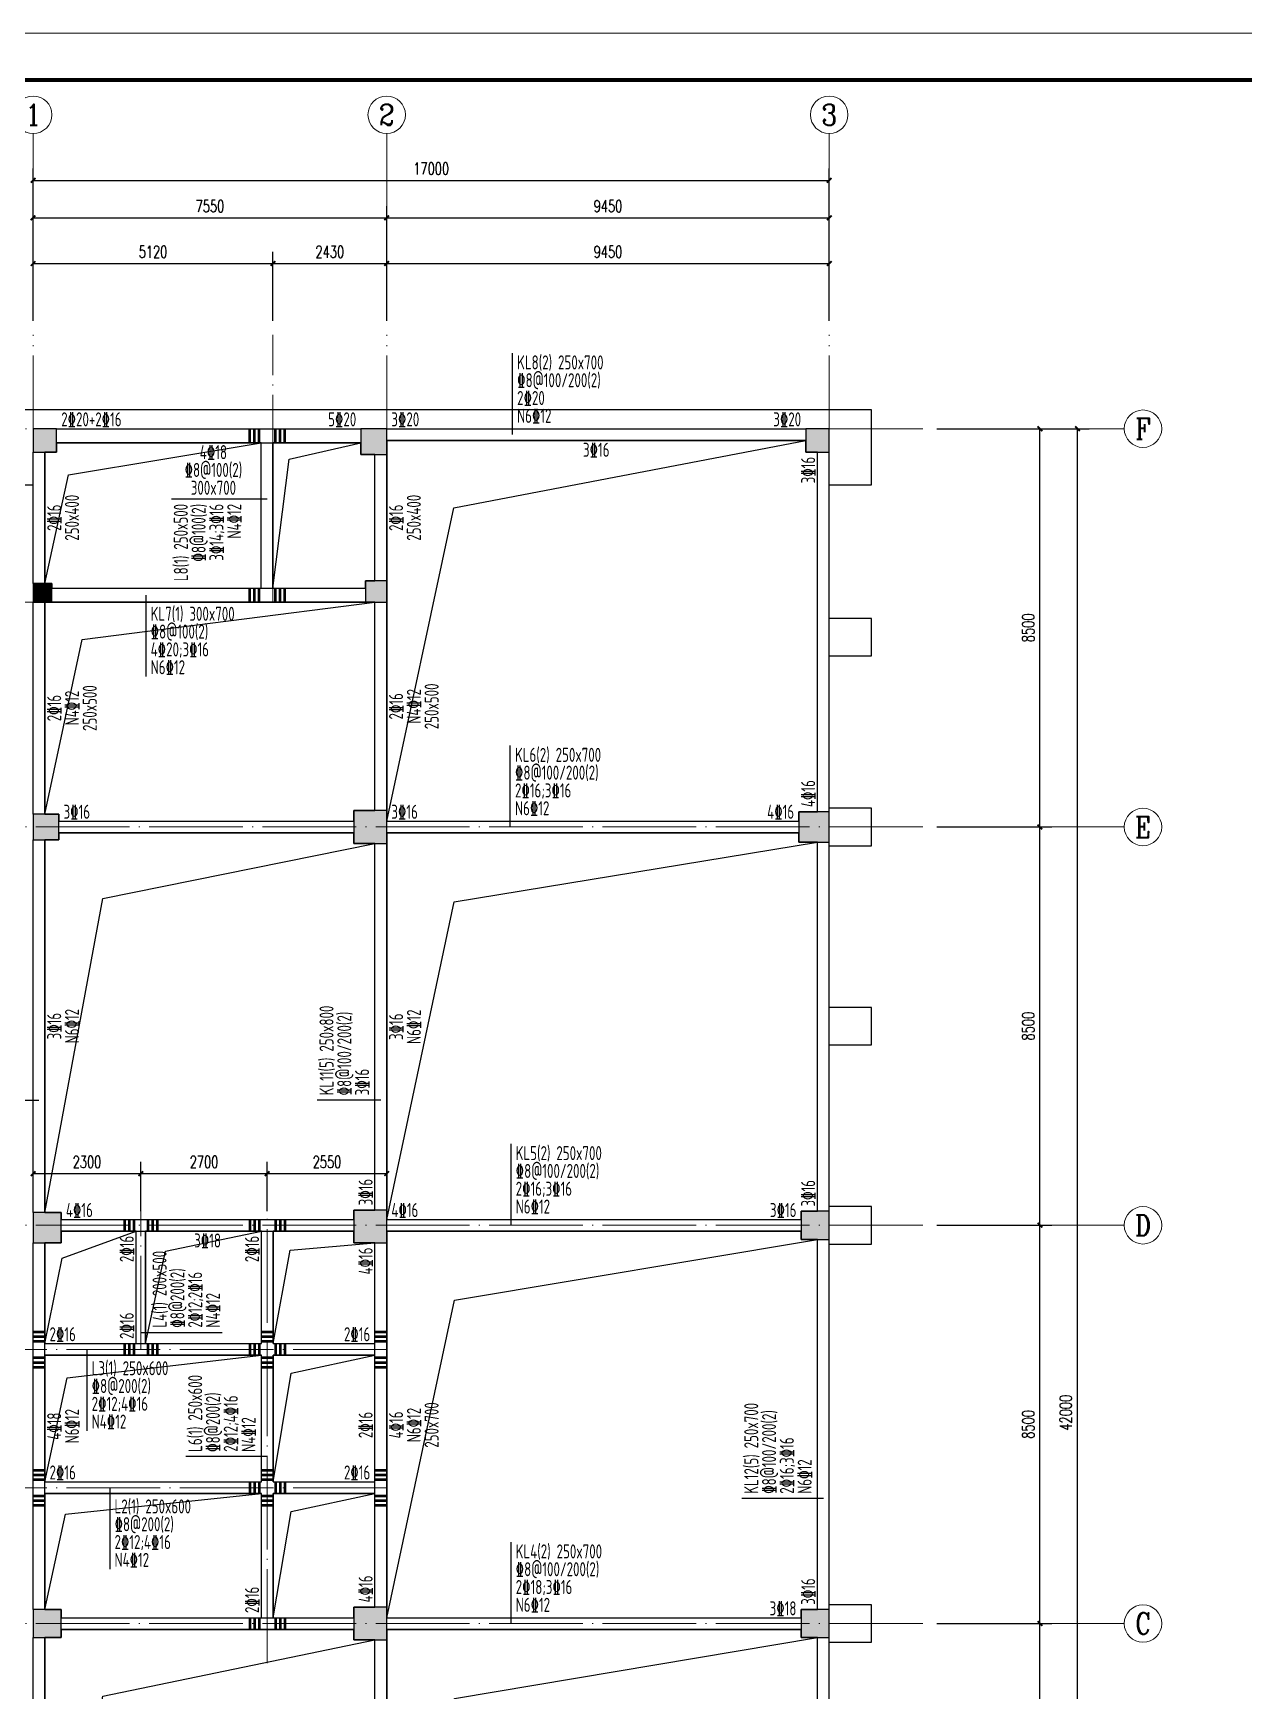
# Model space of a CAD drawing. Extents: x 3968514 to 5230306, y -516551 to -228246.
# Drawn here: x 4589188 to 4615042, y -401944 to -366566 of the extents above; entities that cross this region are included whole.
import ezdxf
from ezdxf.enums import TextEntityAlignment as Align

# ---------------------------------------------------------------- set-up
doc = ezdxf.new("R2010")
doc.units = 0
doc.header["$LTSCALE"] = 1000
doc.header["$MEASUREMENT"] = 0
doc.linetypes.add('DOTE', pattern=[2.42, 2, -0.2, 0.02, -0.2])
for name, color, linetype, lineweight in [('AXIS', 3, 'Continuous', 15), ('AXIS_TEXT', 7, 'Continuous', 15), ('BEAM', 4, 'Continuous', 25), ('BEAM-JZ-H', 2, 'Continuous', 25), ('BEAM-JZ-NUM-H', 6, 'Continuous', 25), ('BEAM-JZ-NUM-V', 6, 'Continuous', 25), ('BEAM-JZ-V', 2, 'Continuous', 25), ('BEAM-REINGJ', 1, 'Continuous', 50), ('BEAM-YW-H', 7, 'Continuous', 25), ('BEAM-YW-V', 7, 'Continuous', 25), ('COLU-HATCH', 251, 'Continuous', 25), ('DOTE', 1, 'DOTE', 9), ('FRAME', 3, 'Continuous', 18), ('HOLE', 7, 'Continuous', 25), ('PUB_DIM', 3, 'Continuous', 15)]:
    doc.layers.add(name, color=color, linetype=linetype, lineweight=lineweight)
doc.layers.add('COLU', color=7, linetype='Continuous')
doc.styles.add('_TCH_AXIS', font='COMPLEX', dxfattribs={"bigfont": 'GBCBIG'})
doc.styles.add('_TCH_DIM_T3', font='SIMPLEX.shx', dxfattribs={"width": 0.7, "bigfont": 'GBCBIG.shx'})
doc.styles.add('COMPLEX', font='COMPLEX')
doc.styles.add('FromPkpm', font='Tssdeng.shx', dxfattribs={"width": 0.7, "bigfont": 'hztxt.shx'})
doc.dimstyles.new('_TCH_ARCH&&100', dxfattribs={"dimtxt": 255, "dimasz": 100, "dimexe": 250, "dimexo": 300, "dimgap": 122.5, "dimtad": 1, "dimdec": 0, "dimzin": 0, "dimdsep": 46, "dimtxsty": '_TCH_DIM_T3', "dimblk": 'ARCHTICK', "dimcen": 0.09, "dimclrt": 7, "dimazin": 2, "dimtfac": 1, "dimtdec": 0, "dimtix": 1, "dimtmove": 2, "dimatfit": 3, "dimfxl": 150, "dimtolj": 1, "dimtzin": 0, "dimarcsym": 0})

# ---------------------------------------------------------------- blocks, each defined once
blk = doc.blocks.new('dgdtsgdgts')
at = {"layer": 'COLU-HATCH', "transparency": 33554687}
for points in [[(4589688, -375508), (4589688, -375008), (4589188, -375008), (4589188, -375508)], [(4596738, -375558), (4596738, -375008), (4596188, -375008), (4596188, -375558)], [(4606188, -375508), (4606188, -375008), (4605688, -375008), (4605688, -375508)], [(4589588, -378708), (4589588, -378308), (4589188, -378308), (4589188, -378708)], [(4596738, -378708), (4596738, -378258), (4596288, -378258), (4596288, -378708)], [(4589738, -383783), (4589738, -383233), (4589188, -383233), (4589188, -383783)], [(4596738, -383858), (4596738, -383158), (4596038, -383158), (4596038, -383858)], [(4606188, -383833), (4606188, -383183), (4605538, -383183), (4605538, -383833)], [(4589788, -392383), (4589788, -391733), (4589188, -391733), (4589188, -392383)], [(4596738, -392383), (4596738, -391683), (4596038, -391683), (4596038, -392383)], [(4606188, -392308), (4606188, -391708), (4605588, -391708), (4605588, -392308)], [(4589788, -400808), (4589788, -400208), (4589188, -400208), (4589188, -400808)], [(4596738, -400858), (4596738, -400158), (4596038, -400158), (4596038, -400858)], [(4606188, -400808), (4606188, -400208), (4605588, -400208), (4605588, -400808)]]:
    blk.add_hatch(color=256, dxfattribs=at).paths.add_polyline_path(points, flags=0)
at = {"elevation": 0}
for points in [[(4606188, -376208), (4607088, -376208), (4607088, -374608), (4588288, -374608), (4588288, -376208), (4589188, -376208)], [(4606188, -379858), (4607088, -379858), (4607088, -379058), (4606188, -379058)], [(4606188, -383908), (4607088, -383908), (4607088, -383108), (4606188, -383108)], [(4606188, -388158), (4607088, -388158), (4607088, -387358), (4606188, -387358)], [(4606188, -392408), (4607088, -392408), (4607088, -391608), (4606188, -391608)], [(4606188, -400908), (4607088, -400908), (4607088, -400108), (4606188, -400108)]]:
    blk.add_lwpolyline(points, dxfattribs=at)
at = {"layer": 'BEAM'}
for p, q in [((4589688, -375008, 0), (4596188, -375008, 0)), ((4589688, -375308, 0), (4596188, -375308, 0)), ((4594058, -378408, 0), (4594058, -375308, 0)), ((4594308, -378408, 0), (4594308, -375308, 0)), ((4596738, -375008, 0), (4605688, -375008, 0)), ((4596738, -375258, 0), (4605688, -375258, 0)), ((4589188, -378308, 0), (4589188, -375508, 0)), ((4589438, -378308, 0), (4589438, -375508, 0)), ((4596488, -378258, 0), (4596488, -375558, 0)), ((4596738, -378258, 0), (4596738, -375558, 0)), ((4605938, -383183, 0), (4605938, -375508, 0)), ((4606188, -383183, 0), (4606188, -375508, 0)), ((4589588, -378408, 0), (4596288, -378408, 0)), ((4589188, -383233, 0), (4589188, -378708, 0)), ((4589438, -383233, 0), (4589438, -378708, 0)), ((4589588, -378708, 0), (4596288, -378708, 0)), ((4596488, -383158, 0), (4596488, -378708, 0)), ((4596738, -383158, 0), (4596738, -378708, 0)), ((4589738, -383383, 0), (4596038, -383383, 0)), ((4596738, -383383, 0), (4605538, -383383, 0)), ((4589188, -391733, 0), (4589188, -383783, 0)), ((4589438, -391733, 0), (4589438, -383783, 0)), ((4589738, -383633, 0), (4596038, -383633, 0)), ((4596738, -383633, 0), (4605538, -383633, 0)), ((4605938, -391708, 0), (4605938, -383833, 0)), ((4606188, -391708, 0), (4606188, -383833, 0)), ((4596488, -391683, 0), (4596488, -383858, 0)), ((4596738, -391683, 0), (4596738, -383858, 0)), ((4589788, -391883, 0), (4596038, -391883, 0)), ((4596738, -391883, 0), (4605588, -391883, 0)), ((4589788, -392133, 0), (4596038, -392133, 0)), ((4591388, -394533, 0), (4591388, -392133, 0)), ((4591588, -394533, 0), (4591588, -392133, 0)), ((4594063, -394533, 0), (4594063, -392133, 0)), ((4594313, -394533, 0), (4594313, -392133, 0)), ((4596738, -392133, 0), (4605588, -392133, 0)), ((4605938, -400208, 0), (4605938, -392308, 0)), ((4606188, -400208, 0), (4606188, -392308, 0)), ((4589188, -400208, 0), (4589188, -392383, 0)), ((4589438, -400208, 0), (4589438, -392383, 0)), ((4596488, -400158, 0), (4596488, -392383, 0)), ((4596738, -400158, 0), (4596738, -392383, 0)), ((4589438, -394533, 0), (4594063, -394533, 0)), ((4589438, -394783, 0), (4594063, -394783, 0)), ((4594063, -397483, 0), (4594063, -394783, 0)), ((4594313, -394533, 0), (4596488, -394533, 0)), ((4594313, -397483, 0), (4594313, -394783, 0)), ((4594313, -394783, 0), (4596488, -394783, 0)), ((4589438, -397483, 0), (4594063, -397483, 0)), ((4594313, -397483, 0), (4596488, -397483, 0)), ((4589438, -397733, 0), (4594063, -397733, 0)), ((4594063, -400383, 0), (4594063, -397733, 0)), ((4594313, -400383, 0), (4594313, -397733, 0)), ((4594313, -397733, 0), (4596488, -397733, 0)), ((4589788, -400383, 0), (4596038, -400383, 0)), ((4596738, -400383, 0), (4605588, -400383, 0)), ((4589188, -408733, 0), (4589188, -400808, 0)), ((4589438, -408733, 0), (4589438, -400808, 0)), ((4589788, -400633, 0), (4596038, -400633, 0)), ((4596738, -400633, 0), (4605588, -400633, 0)), ((4605938, -408708, 0), (4605938, -400808, 0)), ((4606188, -408708, 0), (4606188, -400808, 0)), ((4596488, -408683, 0), (4596488, -400858, 0)), ((4596738, -408683, 0), (4596738, -400858, 0))]:
    blk.add_line(p, q, dxfattribs=at)
at = {"layer": 'COLU', "elevation": 0}
for points in [[(4589688, -375508), (4589688, -375008), (4589188, -375008), (4589188, -375508)], [(4596738, -375558), (4596738, -375008), (4596188, -375008), (4596188, -375558)], [(4606188, -375508), (4606188, -375008), (4605688, -375008), (4605688, -375508)], [(4589588, -378708), (4589588, -378308), (4589188, -378308), (4589188, -378708)], [(4596738, -378708), (4596738, -378258), (4596288, -378258), (4596288, -378708)], [(4589738, -383783), (4589738, -383233), (4589188, -383233), (4589188, -383783)], [(4596738, -383858), (4596738, -383158), (4596038, -383158), (4596038, -383858)], [(4606188, -383833), (4606188, -383183), (4605538, -383183), (4605538, -383833)], [(4589788, -392383), (4589788, -391733), (4589188, -391733), (4589188, -392383)], [(4596738, -392383), (4596738, -391683), (4596038, -391683), (4596038, -392383)], [(4606188, -392308), (4606188, -391708), (4605588, -391708), (4605588, -392308)], [(4589788, -400808), (4589788, -400208), (4589188, -400208), (4589188, -400808)], [(4596738, -400858), (4596738, -400158), (4596038, -400158), (4596038, -400858)], [(4606188, -400808), (4606188, -400208), (4605588, -400208), (4605588, -400808)]]:
    blk.add_lwpolyline(points, close=True, dxfattribs=at)
at = {"layer": 'HOLE', "elevation": 0}
for points in [[(4594058, -375308), (4589688, -375308), (4589688, -375508), (4589438, -375508), (4589438, -378308), (4589944, -375992)], [(4589438, -378308), (4589588, -378308), (4589588, -378408), (4594058, -378408), (4594058, -375308), (4589688, -375308), (4589688, -375508), (4589438, -375508)], [(4596188, -375308), (4594308, -375308), (4594308, -378408), (4594658, -375658)], [(4594308, -378408), (4596288, -378408), (4596288, -378258), (4596488, -378258), (4596488, -375558), (4596188, -375558), (4596188, -375308), (4594308, -375308)], [(4605688, -375258), (4596738, -375258), (4596738, -383383), (4598175, -376694)], [(4596738, -383383), (4605538, -383383), (4605538, -383183), (4605938, -383183), (4605938, -375508), (4605688, -375508), (4605688, -375258), (4596738, -375258)], [(4596488, -378708), (4589438, -378708), (4589438, -383233), (4590238, -379508)], [(4589438, -383233), (4589738, -383233), (4589738, -383383), (4596038, -383383), (4596038, -383158), (4596488, -383158), (4596488, -378708), (4589438, -378708)], [(4596488, -383858), (4596038, -383858), (4596038, -383633), (4589738, -383633), (4589738, -383783), (4589438, -383783), (4589438, -391733), (4590678, -385036)], [(4589438, -391733), (4589788, -391733), (4589788, -391883), (4596038, -391883), (4596038, -391683), (4596488, -391683), (4596488, -383858), (4596038, -383858), (4596038, -383633), (4589738, -383633), (4589738, -383783), (4589438, -383783)], [(4605938, -383833), (4605538, -383833), (4605538, -383633), (4596738, -383633), (4596738, -391883), (4598181, -385107)], [(4596738, -391883), (4605588, -391883), (4605588, -391708), (4605938, -391708), (4605938, -383833), (4605538, -383833), (4605538, -383633), (4596738, -383633)], [(4591388, -392133), (4589788, -392133), (4589788, -392383), (4589438, -392383), (4589438, -394533), (4589807, -392707)], [(4589438, -394533), (4591388, -394533), (4591388, -392133), (4589788, -392133), (4589788, -392383), (4589438, -392383)], [(4594063, -392133), (4591588, -392133), (4591588, -394533), (4592012, -392557)], [(4591588, -394533), (4594063, -394533), (4594063, -392133), (4591588, -392133)], [(4596488, -392383), (4596038, -392383), (4596038, -392133), (4594313, -392133), (4594313, -394533), (4594677, -392541)], [(4594313, -394533), (4596488, -394533), (4596488, -392383), (4596038, -392383), (4596038, -392133), (4594313, -392133)], [(4605938, -392308), (4605588, -392308), (4605588, -392133), (4596738, -392133), (4596738, -400383), (4598183, -393605)], [(4596738, -400383), (4605588, -400383), (4605588, -400208), (4605938, -400208), (4605938, -392308), (4605588, -392308), (4605588, -392133), (4596738, -392133)], [(4594063, -394783), (4589438, -394783), (4589438, -397483), (4589916, -395260)], [(4589438, -397483), (4594063, -397483), (4594063, -394783), (4589438, -394783)], [(4596488, -394783), (4594313, -394783), (4594313, -397483), (4594698, -395167)], [(4594313, -397483), (4596488, -397483), (4596488, -394783), (4594313, -394783)], [(4594063, -397733), (4589438, -397733), (4589438, -400208), (4589876, -398170)], [(4589438, -400208), (4589788, -400208), (4589788, -400383), (4594063, -400383), (4594063, -397733), (4589438, -397733)], [(4596488, -397733), (4594313, -397733), (4594313, -400383), (4594698, -398117)], [(4594313, -400383), (4596038, -400383), (4596038, -400158), (4596488, -400158), (4596488, -397733), (4594313, -397733)], [(4596488, -400858), (4596038, -400858), (4596038, -400633), (4589788, -400633), (4589788, -400808), (4589438, -400808), (4589438, -408733), (4590680, -402058)], [(4589438, -408733), (4589738, -408733), (4589738, -408858), (4596088, -408858), (4596088, -408683), (4596488, -408683), (4596488, -400858), (4596038, -400858), (4596038, -400633), (4589788, -400633), (4589788, -400808), (4589438, -400808)], [(4605938, -400808), (4605588, -400808), (4605588, -400633), (4596738, -400633), (4596738, -408883), (4598183, -402105)], [(4596738, -408883), (4605588, -408883), (4605588, -408708), (4605938, -408708), (4605938, -400808), (4605588, -400808), (4605588, -400633), (4596738, -400633)]]:
    blk.add_lwpolyline(points, close=True, dxfattribs=at)
blk = doc.blocks.new('dtgsetesfsz')
at = {"layer": 'BEAM-JZ-H'}
for p, q in [((4599423, -375133, 0), (4599423, -373393, 0)), ((4591598, -378558, 0), (4591598, -380298, 0)), ((4599378, -383508, 0), (4599378, -381768, 0)), ((4599393, -392008, 0), (4599393, -390268, 0)), ((4590338, -394658, 0), (4590338, -396398, 0)), ((4590826, -397608, 0), (4590826, -399348, 0)), ((4599393, -400508, 0), (4599393, -398768, 0))]:
    blk.add_line(p, q, dxfattribs=at)
at = {"layer": 'BEAM-JZ-V'}
for p, q in [((4594183, -376512, 0), (4592142, -376512, 0)), ((4589313, -389348, 0), (4587953, -389348, 0)), ((4596613, -389335, 0), (4595253, -389335, 0)), ((4591488, -394293, 0), (4593228, -394293, 0)), ((4594188, -396943, 0), (4592448, -396943, 0)), ((4606063, -397838, 0), (4604323, -397838, 0))]:
    blk.add_line(p, q, dxfattribs=at)
at = {"layer": 'BEAM-JZ-H', "style": 'FromPkpm', "width": 0.7}
for s, p in [('%%1328@100/200(2)', (4599523, -374123, 0)), ('2%%13220', (4599523, -374503, 0)), ('N6%%13212', (4599523, -374883, 0)), ('%%1328@100(2)', (4591698, -379488, 0)), ('4%%13220;3%%13216', (4591698, -379868, 0)), ('N6%%13212', (4591698, -380248, 0)), ('%%1328@100/200(2)', (4599478, -382498, 0)), ('2%%13216;3%%13216', (4599478, -382878, 0)), ('N6%%13212', (4599478, -383258, 0)), ('%%1328@100/200(2)', (4599493, -390998, 0)), ('2%%13216;3%%13216', (4599493, -391378, 0)), ('N6%%13212', (4599493, -391758, 0)), ('%%1328@200(2)', (4590438, -395588, 0)), ('2%%13212;4%%13216', (4590438, -395968, 0)), ('N4%%13212', (4590438, -396348, 0)), ('%%1328@200(2)', (4590926, -398538, 0)), ('2%%13212;4%%13216', (4590926, -398918, 0)), ('N4%%13212', (4590926, -399298, 0)), ('%%1328@100/200(2)', (4599493, -399498, 0)), ('2%%13218;3%%13216', (4599493, -399878, 0)), ('N6%%13212', (4599493, -400258, 0))]:
    blk.add_text(s, height=300, dxfattribs=at).set_placement(p)
at = {"layer": 'BEAM-JZ-NUM-H', "style": 'FromPkpm', "width": 0.7}
for s, p in [('KL8(2) 250x700', (4599523, -373743, 0)), ('KL7(1) 300x700', (4591698, -379108, 0)), ('KL6(2) 250x700', (4599478, -382118, 0)), ('KL5(2) 250x700', (4599493, -390618, 0)), ('L3(1) 250x600', (4590438, -395208, 0)), ('L2(1) 250x600', (4590926, -398158, 0)), ('KL4(2) 250x700', (4599493, -399118, 0))]:
    blk.add_text(s, height=300, dxfattribs=at).set_placement(p)
at = {"layer": 'BEAM-JZ-NUM-V', "style": 'FromPkpm', "width": 0.7}
blk.add_text('L8(1) 250x500', height=300, rotation=90, dxfattribs=at).set_placement((4592492, -376612, 0), align=Align.RIGHT)
for s, p in [('KL11(5) 250x800', (4595603, -389235, 0)), ('L4(1) 200x500', (4592038, -394193, 0)), ('L6(1) 250x600', (4592798, -396843, 0)), ('KL12(5) 250x700', (4604673, -397738, 0))]:
    blk.add_text(s, height=300, rotation=90, dxfattribs=at).set_placement(p)
at = {"layer": 'BEAM-JZ-V', "style": 'FromPkpm', "width": 0.7}
for s, p in [('%%1328@100(2)', (4592872, -376612, 0)), ('3%%13214;3%%13216', (4593252, -376612, 0)), ('N4%%13212', (4593632, -376612, 0))]:
    blk.add_text(s, height=300, rotation=90, dxfattribs=at).set_placement(p, align=Align.RIGHT)
for s, p in [('%%1328@100/200(2)', (4595983, -389235, 0)), ('3%%13216', (4596363, -389235, 0)), ('%%1328@200(2)', (4592418, -394193, 0)), ('2%%13212;2%%13216', (4592798, -394193, 0)), ('N4%%13212', (4593178, -394193, 0)), ('%%1328@200(2)', (4593178, -396843, 0)), ('2%%13212;4%%13216', (4593558, -396843, 0)), ('N4%%13212', (4593938, -396843, 0)), ('%%1328@100/200(2)', (4605053, -397738, 0)), ('2%%13216;3%%13216', (4605433, -397738, 0)), ('N6%%13212', (4605813, -397738, 0))]:
    blk.add_text(s, height=300, rotation=90, dxfattribs=at).set_placement(p)
at = {"layer": 'BEAM-YW-H', "style": 'FromPkpm', "width": 0.7}
for s, p in [('2%%13220+2%%13216', (4589788, -374958, 0)), ('3%%13220', (4596838, -374958, 0)), ('3%%13216', (4589838, -383333, 0)), ('3%%13216', (4596838, -383333, 0)), ('4%%13216', (4589888, -391833, 0)), ('4%%13216', (4596838, -391833, 0)), ('2%%13216', (4589538, -394483, 0)), ('2%%13216', (4589538, -397433, 0))]:
    blk.add_text(s, height=300, dxfattribs=at).set_placement(p)
for s, p in [('5%%13220', (4596088, -374958, 0)), ('3%%13220', (4605588, -374958, 0)), ('4%%13216', (4605438, -383333, 0)), ('3%%13216', (4605488, -391833, 0)), ('2%%13216', (4596388, -394483, 0)), ('2%%13216', (4596388, -397433, 0)), ('3%%13218', (4605488, -400333, 0))]:
    blk.add_text(s, height=300, dxfattribs=at).set_placement(p, align=Align.RIGHT)
for s, p in [('3%%13216', (4601213, -375308, 0)), ('%%1328@100(2)', (4593038, -375738, 0)), ('4%%13218', (4593038, -375358, 0)), ('300x700', (4593038, -376118, 0)), ('3%%13218', (4592913, -392183, 0))]:
    blk.add_text(s, height=300, dxfattribs=at).set_placement(p, align=Align.TOP_CENTER)
at = {"layer": 'BEAM-YW-V', "style": 'FromPkpm', "width": 0.7}
for s, p in [('3%%13216', (4605888, -375608, 0)), ('2%%13216', (4591338, -392233, 0)), ('2%%13216', (4594013, -392233, 0)), ('4%%13216', (4596438, -392483, 0))]:
    blk.add_text(s, height=300, rotation=90, dxfattribs=at).set_placement(p, align=Align.RIGHT)
for s, p in [('2%%13216', (4589488, -376908, 0)), ('250x400', (4589868, -376908, 0)), ('2%%13216', (4596788, -376908, 0)), ('250x400', (4597168, -376908, 0)), ('N4%%13212', (4589868, -380970, 0)), ('250x500', (4590248, -380970, 0)), ('N4%%13212', (4597168, -380933, 0)), ('250x500', (4597548, -380933, 0)), ('2%%13216', (4589488, -380970, 0)), ('2%%13216', (4596788, -380933, 0)), ('3%%13216', (4589488, -387758, 0)), ('N6%%13212', (4589868, -387758, 0)), ('3%%13216', (4596788, -387770, 0)), ('N6%%13212', (4597168, -387770, 0)), ('250x700', (4597548, -396270, 0)), ('4%%13218', (4589488, -396295, 0)), ('N6%%13212', (4589868, -396295, 0)), ('4%%13216', (4596788, -396270, 0)), ('N6%%13212', (4597168, -396270, 0))]:
    blk.add_text(s, height=300, rotation=90, dxfattribs=at).set_placement(p, align=Align.TOP_CENTER)
for s, p in [('4%%13216', (4605888, -383083, 0)), ('3%%13216', (4596438, -391583, 0)), ('3%%13216', (4605888, -391608, 0)), ('2%%13216', (4591338, -394433, 0)), ('2%%13216', (4594013, -400283, 0)), ('4%%13216', (4596438, -400058, 0)), ('3%%13216', (4605888, -400108, 0))]:
    blk.add_text(s, height=300, rotation=90, dxfattribs=at).set_placement(p)
blk.add_text('2%%13216', height=300, rotation=90, dxfattribs=at).set_placement((4596438, -396270, 0), align=Align.CENTER)
blk = doc.blocks.new('sfrsdfrwets')
at = {"layer": 'BEAM-REINGJ', "elevation": 0}
for points in [[(4593808, -375008), (4593808, -375308)], [(4593908, -375008), (4593908, -375308)], [(4594008, -375008), (4594008, -375308)], [(4594358, -375008), (4594358, -375308)], [(4594458, -375008), (4594458, -375308)], [(4594558, -375008), (4594558, -375308)], [(4593808, -378408), (4593808, -378708)], [(4593908, -378408), (4593908, -378708)], [(4594008, -378408), (4594008, -378708)], [(4594358, -378408), (4594358, -378708)], [(4594458, -378408), (4594458, -378708)], [(4594558, -378408), (4594558, -378708)], [(4591138, -391883), (4591138, -392133)], [(4591238, -391883), (4591238, -392133)], [(4591338, -391883), (4591338, -392133)], [(4591638, -391883), (4591638, -392133)], [(4591738, -391883), (4591738, -392133)], [(4591838, -391883), (4591838, -392133)], [(4593813, -391883), (4593813, -392133)], [(4593913, -391883), (4593913, -392133)], [(4594013, -391883), (4594013, -392133)], [(4594363, -391883), (4594363, -392133)], [(4594463, -391883), (4594463, -392133)], [(4594563, -391883), (4594563, -392133)], [(4589188, -394283), (4589438, -394283)], [(4589188, -394383), (4589438, -394383)], [(4594063, -394283), (4594313, -394283)], [(4594063, -394383), (4594313, -394383)], [(4596488, -394283), (4596738, -394283)], [(4596488, -394383), (4596738, -394383)], [(4589188, -394483), (4589438, -394483)], [(4591138, -394533), (4591138, -394783)], [(4591238, -394533), (4591238, -394783)], [(4591338, -394533), (4591338, -394783)], [(4591638, -394533), (4591638, -394783)], [(4591738, -394533), (4591738, -394783)], [(4591838, -394533), (4591838, -394783)], [(4593813, -394533), (4593813, -394783)], [(4593913, -394533), (4593913, -394783)], [(4594013, -394533), (4594013, -394783)], [(4594063, -394483), (4594313, -394483)], [(4594363, -394533), (4594363, -394783)], [(4594463, -394533), (4594463, -394783)], [(4594563, -394533), (4594563, -394783)], [(4596488, -394483), (4596738, -394483)], [(4589188, -394833), (4589438, -394833)], [(4589188, -394933), (4589438, -394933)], [(4589188, -395033), (4589438, -395033)], [(4594063, -394833), (4594313, -394833)], [(4594063, -394933), (4594313, -394933)], [(4594063, -395033), (4594313, -395033)], [(4596488, -394833), (4596738, -394833)], [(4596488, -394933), (4596738, -394933)], [(4596488, -395033), (4596738, -395033)], [(4589188, -397233), (4589438, -397233)], [(4594063, -397233), (4594313, -397233)], [(4596488, -397233), (4596738, -397233)], [(4589188, -397333), (4589438, -397333)], [(4589188, -397433), (4589438, -397433)], [(4593813, -397483), (4593813, -397733)], [(4593913, -397483), (4593913, -397733)], [(4594013, -397483), (4594013, -397733)], [(4594063, -397333), (4594313, -397333)], [(4594063, -397433), (4594313, -397433)], [(4594363, -397483), (4594363, -397733)], [(4594463, -397483), (4594463, -397733)], [(4594563, -397483), (4594563, -397733)], [(4596488, -397333), (4596738, -397333)], [(4596488, -397433), (4596738, -397433)], [(4589188, -397783), (4589438, -397783)], [(4589188, -397883), (4589438, -397883)], [(4589188, -397983), (4589438, -397983)], [(4594063, -397783), (4594313, -397783)], [(4594063, -397883), (4594313, -397883)], [(4594063, -397983), (4594313, -397983)], [(4596488, -397783), (4596738, -397783)], [(4596488, -397883), (4596738, -397883)], [(4596488, -397983), (4596738, -397983)], [(4593813, -400383), (4593813, -400633)], [(4593913, -400383), (4593913, -400633)], [(4594013, -400383), (4594013, -400633)], [(4594363, -400383), (4594363, -400633)], [(4594463, -400383), (4594463, -400633)], [(4594563, -400383), (4594563, -400633)]]:
    blk.add_lwpolyline(points, dxfattribs=at)
blk = doc.blocks.new('A$C0B803521')
at = {"layer": 'FRAME', "lineweight": 18}
blk.add_line((-15943, 93652), (-100043, 93652), dxfattribs=at)
at = {"layer": 'FRAME', "lineweight": 140}
blk.add_line((-16943, 92652), (-97543, 92652), dxfattribs=at)
blk = doc.blocks.new('_AXISO')
blk.add_circle((0, 0), 0.5)
at = {"layer": 'AXIS_TEXT', "style": 'COMPLEX', "width": 1.041667}
blk.add_attdef('A', text='', height=0.56, dxfattribs=at).set_placement((-0.25, -0.28), (0.25, -0.28), align=Align.FIT)
blk = doc.blocks.new('_ArchTick')
at = {"color": 0, "linetype": 'ByBlock', "const_width": 0.4}
blk.add_lwpolyline([(-0.5, -0.5), (0.5, 0.5)], dxfattribs=at)
blk = doc.blocks.new('*D1344')
at = {"layer": 'AXIS', "color": 0, "lineweight": -2, "transparency": 16777216}
for p, q in [((0, 2300), (0, 5550)), ((17000, 2300), (17000, 5550)), ((0, 5300), (17000, 5300))]:
    blk.add_line(p, q, dxfattribs=at)
at = {"layer": 'Defpoints', "color": 0, "transparency": 16777216}
for p in [(17000, 5300), (0, 2000), (17000, 2000)]:
    blk.add_point(p, dxfattribs=at)
at = {"layer": 'AXIS', "color": 0, "lineweight": -2, "transparency": 16777216, "xscale": 100, "yscale": 100, "zscale": 100, "rotation": 180}
blk.add_blockref('_ArchTick', (0, 5300), dxfattribs=at)
at = {"layer": 'AXIS', "color": 0, "lineweight": -2, "transparency": 16777216, "xscale": 100, "yscale": 100, "zscale": 100}
blk.add_blockref('_ArchTick', (17000, 5300), dxfattribs=at)
at = {"layer": 'AXIS', "color": 7, "transparency": 16777216, "insert": (8500, 5550), "char_height": 255, "attachment_point": 5, "style": '_TCH_DIM_T3'}
blk.add_mtext('\\A1;17000', dxfattribs=at)
blk = doc.blocks.new('*D1345')
at = {"layer": 'AXIS', "color": 0, "lineweight": -2, "transparency": 16777216}
for p, q in [((0, 2300), (0, 4750)), ((7550, 2300), (7550, 4750)), ((0, 4500), (7550, 4500))]:
    blk.add_line(p, q, dxfattribs=at)
at = {"layer": 'Defpoints', "color": 0, "transparency": 16777216}
for p in [(7550, 4500), (0, 2000), (7550, 2000)]:
    blk.add_point(p, dxfattribs=at)
at = {"layer": 'AXIS', "color": 0, "lineweight": -2, "transparency": 16777216, "xscale": 100, "yscale": 100, "zscale": 100, "rotation": 180}
blk.add_blockref('_ArchTick', (0, 4500), dxfattribs=at)
at = {"layer": 'AXIS', "color": 0, "lineweight": -2, "transparency": 16777216, "xscale": 100, "yscale": 100, "zscale": 100}
blk.add_blockref('_ArchTick', (7550, 4500), dxfattribs=at)
at = {"layer": 'AXIS', "color": 7, "transparency": 16777216, "insert": (3775, 4750), "char_height": 255, "attachment_point": 5, "style": '_TCH_DIM_T3'}
blk.add_mtext('\\A1;7550', dxfattribs=at)
blk = doc.blocks.new('*D1346')
at = {"layer": 'AXIS', "color": 0, "lineweight": -2, "transparency": 16777216}
for p, q in [((7550, 2300), (7550, 4750)), ((17000, 2300), (17000, 4750)), ((7550, 4500), (17000, 4500))]:
    blk.add_line(p, q, dxfattribs=at)
at = {"layer": 'Defpoints', "color": 0, "transparency": 16777216}
for p in [(17000, 4500), (7550, 2000), (17000, 2000)]:
    blk.add_point(p, dxfattribs=at)
at = {"layer": 'AXIS', "color": 0, "lineweight": -2, "transparency": 16777216, "xscale": 100, "yscale": 100, "zscale": 100, "rotation": 180}
blk.add_blockref('_ArchTick', (7550, 4500), dxfattribs=at)
at = {"layer": 'AXIS', "color": 0, "lineweight": -2, "transparency": 16777216, "xscale": 100, "yscale": 100, "zscale": 100}
blk.add_blockref('_ArchTick', (17000, 4500), dxfattribs=at)
at = {"layer": 'AXIS', "color": 7, "transparency": 16777216, "insert": (12275, 4750), "char_height": 255, "attachment_point": 5, "style": '_TCH_DIM_T3'}
blk.add_mtext('\\A1;9450', dxfattribs=at)
blk = doc.blocks.new('*D1347')
at = {"layer": 'AXIS', "color": 0, "lineweight": -2, "transparency": 16777216}
for p, q in [((19300, 0), (22550, 0)), ((22300, -42000), (22300, 0)), ((19300, -42000), (22550, -42000))]:
    blk.add_line(p, q, dxfattribs=at)
at = {"layer": 'Defpoints', "color": 0, "transparency": 16777216}
for p in [(19000, 0), (22300, 0), (19000, -42000)]:
    blk.add_point(p, dxfattribs=at)
at = {"layer": 'AXIS', "color": 0, "lineweight": -2, "transparency": 16777216, "xscale": 100, "yscale": 100, "zscale": 100}
for p, rotation in [((22300, 0), 90), ((22300, -42000), 270)]:
    blk.add_blockref('_ArchTick', p, dxfattribs=dict(at, rotation=rotation))
at = {"layer": 'AXIS', "color": 7, "transparency": 16777216, "insert": (22050, -21000), "char_height": 255, "attachment_point": 5, "rotation": 90, "style": '_TCH_DIM_T3'}
blk.add_mtext('\\A1;42000', dxfattribs=at)
blk = doc.blocks.new('*D1349')
at = {"layer": 'AXIS', "color": 0, "lineweight": -2, "transparency": 16777216}
for p, q in [((19300, -25500), (21750, -25500)), ((21500, -34000), (21500, -25500)), ((19300, -34000), (21750, -34000))]:
    blk.add_line(p, q, dxfattribs=at)
at = {"layer": 'Defpoints', "color": 0, "transparency": 16777216}
for p in [(19000, -25500), (21500, -25500), (19000, -34000)]:
    blk.add_point(p, dxfattribs=at)
at = {"layer": 'AXIS', "color": 0, "lineweight": -2, "transparency": 16777216, "xscale": 100, "yscale": 100, "zscale": 100}
for p, rotation in [((21500, -25500), 90), ((21500, -34000), 270)]:
    blk.add_blockref('_ArchTick', p, dxfattribs=dict(at, rotation=rotation))
at = {"layer": 'AXIS', "color": 7, "transparency": 16777216, "insert": (21250, -29750), "char_height": 255, "attachment_point": 5, "rotation": 90, "style": '_TCH_DIM_T3'}
blk.add_mtext('\\A1;8500', dxfattribs=at)
blk = doc.blocks.new('*D1350')
at = {"layer": 'AXIS', "color": 0, "lineweight": -2, "transparency": 16777216}
for p, q in [((19300, -17000), (21750, -17000)), ((21500, -25500), (21500, -17000)), ((19300, -25500), (21750, -25500))]:
    blk.add_line(p, q, dxfattribs=at)
at = {"layer": 'Defpoints', "color": 0, "transparency": 16777216}
for p in [(19000, -17000), (21500, -17000), (19000, -25500)]:
    blk.add_point(p, dxfattribs=at)
at = {"layer": 'AXIS', "color": 0, "lineweight": -2, "transparency": 16777216, "xscale": 100, "yscale": 100, "zscale": 100}
for p, rotation in [((21500, -17000), 90), ((21500, -25500), 270)]:
    blk.add_blockref('_ArchTick', p, dxfattribs=dict(at, rotation=rotation))
at = {"layer": 'AXIS', "color": 7, "transparency": 16777216, "insert": (21250, -21250), "char_height": 255, "attachment_point": 5, "rotation": 90, "style": '_TCH_DIM_T3'}
blk.add_mtext('\\A1;8500', dxfattribs=at)
blk = doc.blocks.new('*D1351')
at = {"layer": 'AXIS', "color": 0, "lineweight": -2, "transparency": 16777216}
for p, q in [((19300, -8500), (21750, -8500)), ((21500, -17000), (21500, -8500)), ((19300, -17000), (21750, -17000))]:
    blk.add_line(p, q, dxfattribs=at)
at = {"layer": 'Defpoints', "color": 0, "transparency": 16777216}
for p in [(19000, -8500), (21500, -8500), (19000, -17000)]:
    blk.add_point(p, dxfattribs=at)
at = {"layer": 'AXIS', "color": 0, "lineweight": -2, "transparency": 16777216, "xscale": 100, "yscale": 100, "zscale": 100}
for p, rotation in [((21500, -8500), 90), ((21500, -17000), 270)]:
    blk.add_blockref('_ArchTick', p, dxfattribs=dict(at, rotation=rotation))
at = {"layer": 'AXIS', "color": 7, "transparency": 16777216, "insert": (21250, -12750), "char_height": 255, "attachment_point": 5, "rotation": 90, "style": '_TCH_DIM_T3'}
blk.add_mtext('\\A1;8500', dxfattribs=at)
blk = doc.blocks.new('*D1352')
at = {"layer": 'AXIS', "color": 0, "lineweight": -2, "transparency": 16777216}
for p, q in [((19300, 0), (21750, 0)), ((21500, -8500), (21500, 0)), ((19300, -8500), (21750, -8500))]:
    blk.add_line(p, q, dxfattribs=at)
at = {"layer": 'Defpoints', "color": 0, "transparency": 16777216}
for p in [(19000, 0), (21500, 0), (19000, -8500)]:
    blk.add_point(p, dxfattribs=at)
at = {"layer": 'AXIS', "color": 0, "lineweight": -2, "transparency": 16777216, "xscale": 100, "yscale": 100, "zscale": 100}
for p, rotation in [((21500, 0), 90), ((21500, -8500), 270)]:
    blk.add_blockref('_ArchTick', p, dxfattribs=dict(at, rotation=rotation))
at = {"layer": 'AXIS', "color": 7, "transparency": 16777216, "insert": (21250, -4250), "char_height": 255, "attachment_point": 5, "rotation": 90, "style": '_TCH_DIM_T3'}
blk.add_mtext('\\A1;8500', dxfattribs=at)
blk = doc.blocks.new('*D1221')
at = {"layer": 'Defpoints', "color": 0, "transparency": 16777216}
for p in [(4594308, -371483), (4589188, -373008), (4594308, -373008)]:
    blk.add_point(p, dxfattribs=at)
at = {"layer": 'PUB_DIM', "color": 0, "lineweight": -2, "transparency": 16777216}
for p, q in [((4589188, -372708), (4589188, -371233)), ((4594308, -372708), (4594308, -371233)), ((4589188, -371483), (4594308, -371483))]:
    blk.add_line(p, q, dxfattribs=at)
at = {"layer": 'PUB_DIM', "color": 0, "lineweight": -2, "transparency": 16777216, "xscale": 100, "yscale": 100, "zscale": 100, "rotation": 180}
blk.add_blockref('_ArchTick', (4589188, -371483), dxfattribs=at)
at = {"layer": 'PUB_DIM', "color": 0, "lineweight": -2, "transparency": 16777216, "xscale": 100, "yscale": 100, "zscale": 100}
blk.add_blockref('_ArchTick', (4594308, -371483), dxfattribs=at)
at = {"layer": 'PUB_DIM', "color": 7, "transparency": 16777216, "insert": (4591748, -371233), "char_height": 255, "attachment_point": 5, "style": '_TCH_DIM_T3'}
blk.add_mtext('\\A1;5120', dxfattribs=at)
blk = doc.blocks.new('*D1222')
at = {"layer": 'Defpoints', "color": 0, "transparency": 16777216}
for p in [(4596738, -371483), (4594308, -373008), (4596738, -373008)]:
    blk.add_point(p, dxfattribs=at)
at = {"layer": 'PUB_DIM', "color": 0, "lineweight": -2, "transparency": 16777216}
for p, q in [((4594308, -372708), (4594308, -371233)), ((4596738, -372708), (4596738, -371233)), ((4594308, -371483), (4596738, -371483))]:
    blk.add_line(p, q, dxfattribs=at)
at = {"layer": 'PUB_DIM', "color": 0, "lineweight": -2, "transparency": 16777216, "xscale": 100, "yscale": 100, "zscale": 100, "rotation": 180}
blk.add_blockref('_ArchTick', (4594308, -371483), dxfattribs=at)
at = {"layer": 'PUB_DIM', "color": 0, "lineweight": -2, "transparency": 16777216, "xscale": 100, "yscale": 100, "zscale": 100}
blk.add_blockref('_ArchTick', (4596738, -371483), dxfattribs=at)
at = {"layer": 'PUB_DIM', "color": 7, "transparency": 16777216, "insert": (4595523, -371233), "char_height": 255, "attachment_point": 5, "style": '_TCH_DIM_T3'}
blk.add_mtext('\\A1;2430', dxfattribs=at)
blk = doc.blocks.new('*D1223')
at = {"layer": 'Defpoints', "color": 0, "transparency": 16777216}
for p in [(4606188, -371483), (4596738, -373008), (4606188, -373008)]:
    blk.add_point(p, dxfattribs=at)
at = {"layer": 'PUB_DIM', "color": 0, "lineweight": -2, "transparency": 16777216}
for p, q in [((4596738, -372708), (4596738, -371233)), ((4606188, -372708), (4606188, -371233)), ((4596738, -371483), (4606188, -371483))]:
    blk.add_line(p, q, dxfattribs=at)
at = {"layer": 'PUB_DIM', "color": 0, "lineweight": -2, "transparency": 16777216, "xscale": 100, "yscale": 100, "zscale": 100, "rotation": 180}
blk.add_blockref('_ArchTick', (4596738, -371483), dxfattribs=at)
at = {"layer": 'PUB_DIM', "color": 0, "lineweight": -2, "transparency": 16777216, "xscale": 100, "yscale": 100, "zscale": 100}
blk.add_blockref('_ArchTick', (4606188, -371483), dxfattribs=at)
at = {"layer": 'PUB_DIM', "color": 7, "transparency": 16777216, "insert": (4601463, -371233), "char_height": 255, "attachment_point": 5, "style": '_TCH_DIM_T3'}
blk.add_mtext('\\A1;9450', dxfattribs=at)
blk = doc.blocks.new('*D1224')
at = {"layer": 'Defpoints', "color": 0, "transparency": 16777216}
for p in [(4591488, -390906), (4589188, -392008), (4591488, -392008)]:
    blk.add_point(p, dxfattribs=at)
at = {"layer": 'PUB_DIM', "color": 0, "lineweight": -2, "transparency": 16777216}
for p, q in [((4589188, -391708), (4589188, -390656)), ((4589188, -390906), (4591488, -390906)), ((4591488, -391708), (4591488, -390656))]:
    blk.add_line(p, q, dxfattribs=at)
at = {"layer": 'PUB_DIM', "color": 0, "lineweight": -2, "transparency": 16777216, "xscale": 100, "yscale": 100, "zscale": 100, "rotation": 180}
blk.add_blockref('_ArchTick', (4589188, -390906), dxfattribs=at)
at = {"layer": 'PUB_DIM', "color": 0, "lineweight": -2, "transparency": 16777216, "xscale": 100, "yscale": 100, "zscale": 100}
blk.add_blockref('_ArchTick', (4591488, -390906), dxfattribs=at)
at = {"layer": 'PUB_DIM', "color": 7, "transparency": 16777216, "insert": (4590338, -390656), "char_height": 255, "attachment_point": 5, "style": '_TCH_DIM_T3'}
blk.add_mtext('\\A1;2300', dxfattribs=at)
blk = doc.blocks.new('*D1225')
at = {"layer": 'Defpoints', "color": 0, "transparency": 16777216}
for p in [(4594188, -390906), (4591488, -392008), (4594188, -392008)]:
    blk.add_point(p, dxfattribs=at)
at = {"layer": 'PUB_DIM', "color": 0, "lineweight": -2, "transparency": 16777216}
for p, q in [((4591488, -391708), (4591488, -390656)), ((4591488, -390906), (4594188, -390906)), ((4594188, -391708), (4594188, -390656))]:
    blk.add_line(p, q, dxfattribs=at)
at = {"layer": 'PUB_DIM', "color": 0, "lineweight": -2, "transparency": 16777216, "xscale": 100, "yscale": 100, "zscale": 100, "rotation": 180}
blk.add_blockref('_ArchTick', (4591488, -390906), dxfattribs=at)
at = {"layer": 'PUB_DIM', "color": 0, "lineweight": -2, "transparency": 16777216, "xscale": 100, "yscale": 100, "zscale": 100}
blk.add_blockref('_ArchTick', (4594188, -390906), dxfattribs=at)
at = {"layer": 'PUB_DIM', "color": 7, "transparency": 16777216, "insert": (4592838, -390656), "char_height": 255, "attachment_point": 5, "style": '_TCH_DIM_T3'}
blk.add_mtext('\\A1;2700', dxfattribs=at)
blk = doc.blocks.new('*D1226')
at = {"layer": 'Defpoints', "color": 0, "transparency": 16777216}
for p in [(4596738, -390906), (4594188, -392008), (4596738, -392008)]:
    blk.add_point(p, dxfattribs=at)
at = {"layer": 'PUB_DIM', "color": 0, "lineweight": -2, "transparency": 16777216}
for p, q in [((4594188, -391708), (4594188, -390656)), ((4594188, -390906), (4596738, -390906)), ((4596738, -391708), (4596738, -390656))]:
    blk.add_line(p, q, dxfattribs=at)
at = {"layer": 'PUB_DIM', "color": 0, "lineweight": -2, "transparency": 16777216, "xscale": 100, "yscale": 100, "zscale": 100, "rotation": 180}
blk.add_blockref('_ArchTick', (4594188, -390906), dxfattribs=at)
at = {"layer": 'PUB_DIM', "color": 0, "lineweight": -2, "transparency": 16777216, "xscale": 100, "yscale": 100, "zscale": 100}
blk.add_blockref('_ArchTick', (4596738, -390906), dxfattribs=at)
at = {"layer": 'PUB_DIM', "color": 7, "transparency": 16777216, "insert": (4595463, -390656), "char_height": 255, "attachment_point": 5, "style": '_TCH_DIM_T3'}
blk.add_mtext('\\A1;2550', dxfattribs=at)
blk = doc.blocks.new('A$Cbcbeac01')
at = {"layer": 'AXIS'}
for p, q in [((0, 2300), (0, 6300)), ((7550, 2300), (7550, 6300)), ((17000, 2300), (17000, 6300)), ((19300, 0), (23300, 0)), ((19300, -8500), (23300, -8500)), ((19300, -17000), (23300, -17000)), ((19300, -25500), (23300, -25500))]:
    blk.add_line(p, q, dxfattribs=at)
at = {"layer": 'DOTE'}
for p, q in [((0, -44000), (0, 2000)), ((7550, -44000), (7550, 2000)), ((17000, -44000), (17000, 2000)), ((19000, 0), (-2000, 0)), ((19000, -8500), (-2000, -8500)), ((19000, -17000), (-2000, -17000)), ((19000, -25500), (-2000, -25500))]:
    blk.add_line(p, q, dxfattribs=at)
at = {"layer": 'AXIS'}
ref = blk.add_blockref('_AXISO', (0, 6700), dxfattribs=dict(at, xscale=800, yscale=800, zscale=800))
ref.add_attrib('A', '1', dxfattribs={"layer": 'AXIS_TEXT', "height": 449.3, "style": '_TCH_AXIS', "width": 1.736434}).set_placement((-167.2, 6475.4), (167.2, 6475.4), align=Align.FIT)
ref = blk.add_blockref('_AXISO', (7550, 6700), dxfattribs=dict(at, xscale=800, yscale=800, zscale=800))
ref.add_attrib('A', '2', dxfattribs={"layer": 'AXIS_TEXT', "height": 451.1, "style": '_TCH_AXIS', "width": 1.103448}).set_placement((7384.1, 6474.5), (7715.9, 6474.5), align=Align.FIT)
ref = blk.add_blockref('_AXISO', (17000, 6700), dxfattribs=dict(at, xscale=800, yscale=800, zscale=800))
ref.add_attrib('A', '3', dxfattribs={"layer": 'AXIS_TEXT', "height": 453.8, "style": '_TCH_AXIS', "width": 1.084746}).set_placement((16835.9, 6473.1), (17164.1, 6473.1), align=Align.FIT)
ref = blk.add_blockref('_AXISO', (23700, 0), dxfattribs=dict(at, xscale=800, yscale=800, zscale=800))
ref.add_attrib('A', 'F', dxfattribs={"layer": 'AXIS_TEXT', "height": 448.3, "style": '_TCH_AXIS', "width": 0.982456}).set_placement((23532.2, -224.2), (23867.8, -224.2), align=Align.FIT)
ref = blk.add_blockref('_AXISO', (23700, -8500), dxfattribs=dict(at, xscale=800, yscale=800, zscale=800))
ref.add_attrib('A', 'E', dxfattribs={"layer": 'AXIS_TEXT', "height": 448.3, "style": '_TCH_AXIS', "width": 0.982456}).set_placement((23532.2, -8724.2), (23867.8, -8724.2), align=Align.FIT)
ref = blk.add_blockref('_AXISO', (23700, -17000), dxfattribs=dict(at, xscale=800, yscale=800, zscale=800))
ref.add_attrib('A', 'D', dxfattribs={"layer": 'AXIS_TEXT', "height": 448.3, "style": '_TCH_AXIS', "width": 0.924665}).set_placement((23532.2, -17224.2), (23867.8, -17224.2), align=Align.FIT)
ref = blk.add_blockref('_AXISO', (23700, -25500), dxfattribs=dict(at, xscale=800, yscale=800, zscale=800))
ref.add_attrib('A', 'C', dxfattribs={"layer": 'AXIS_TEXT', "height": 452, "style": '_TCH_AXIS', "width": 1.024}).set_placement((23534.7, -25726), (23865.3, -25726), align=Align.FIT)
for p1, p2, distance, picture, middle in [((0, 2000), (17000, 2000), 3300, '*D1344', (8500, 5550)), ((0, 2000), (7550, 2000), 2500, '*D1345', (3775, 4750)), ((7550, 2000), (17000, 2000), 2500, '*D1346', (12275, 4750)), ((19000, -42000), (19000, 0), -3300, '*D1347', (22050, -21000)), ((19000, -8500), (19000, 0), -2500, '*D1352', (21250, -4250)), ((19000, -17000), (19000, -8500), -2500, '*D1351', (21250, -12750)), ((19000, -25500), (19000, -17000), -2500, '*D1350', (21250, -21250)), ((19000, -34000), (19000, -25500), -2500, '*D1349', (21250, -29750))]:
    dim = blk.add_aligned_dim(p1=p1, p2=p2, distance=distance, dimstyle='_TCH_ARCH&&100', dxfattribs=at)
    dim.commit()
    dim.dimension.update_dxf_attribs({"geometry": picture, "text_midpoint": middle})

msp = doc.modelspace()

# ---------------------------------------------------------------- linework, layer by layer
at = {"layer": 'DOTE'}
for p, q in [((4594308.21412, -378707.65548, -0.30417), (4594308.21412, -373007.65646, -0.30417)), ((4596738.21412, -378707.65548, -0.30417), (4587188.21412, -378707.65548, -0.30417)), ((4591488.21412, -394657.65548, -0.30417), (4591488.21412, -390906.19505, -0.30417)), ((4594188.21412, -401349.67529, -0.30417), (4594188.21412, -390906.19505, -0.30417)), ((4596738.21412, -394657.65548, -0.30417), (4587188.21412, -394657.65548, -0.30417)), ((4596738.21412, -397607.65548, -0.30417), (4587188.21412, -397607.65548, -0.30417))]:
    msp.add_line(p, q, dxfattribs=at)

# ---------------------------------------------------------------- block references
for name, p in [('A$C0B803521', (4675697.36617, -460218.25571)), ('A$Cbcbeac01', (4589188.21412, -375007.65646, -0.30417)), ('dtgsetesfsz', (0, 0)), ('dgdtsgdgts', (0, 0)), ('sfrsdfrwets', (0, 0))]:
    msp.add_blockref(name, p)

# ---------------------------------------------------------------- dimensions: what is measured, and where the dimension line sits
at = {"layer": 'PUB_DIM'}
for p1, p2, distance, picture, middle in [((4589188.21412, -373007.65646), (4594308.21412, -373007.65646), 1525, '*D1221', (4591748.21412, -371232.65646)), ((4594308.21412, -373007.65646), (4596738.21412, -373007.65646), 1525, '*D1222', (4595523.21412, -371232.65646)), ((4596738.21412, -373007.65646), (4606188.21412, -373007.65646), 1525, '*D1223', (4601463.21412, -371232.65646)), ((4589188.21412, -392007.65646), (4591488.21412, -392007.65646), 1101.46141, '*D1224', (4590338.21412, -390656.19505)), ((4591488.21412, -392007.65646), (4594188.21412, -392007.65646), 1101.46141, '*D1225', (4592838.21412, -390656.19505)), ((4594188.21412, -392007.65646), (4596738.21412, -392007.65646), 1101.46141, '*D1226', (4595463.21412, -390656.19505))]:
    dim = msp.add_aligned_dim(p1=p1, p2=p2, distance=distance, dimstyle='_TCH_ARCH&&100', dxfattribs=at)
    dim.commit()
    dim.dimension.update_dxf_attribs({"geometry": picture, "text_midpoint": middle})

doc.saveas('drawing.dxf')
